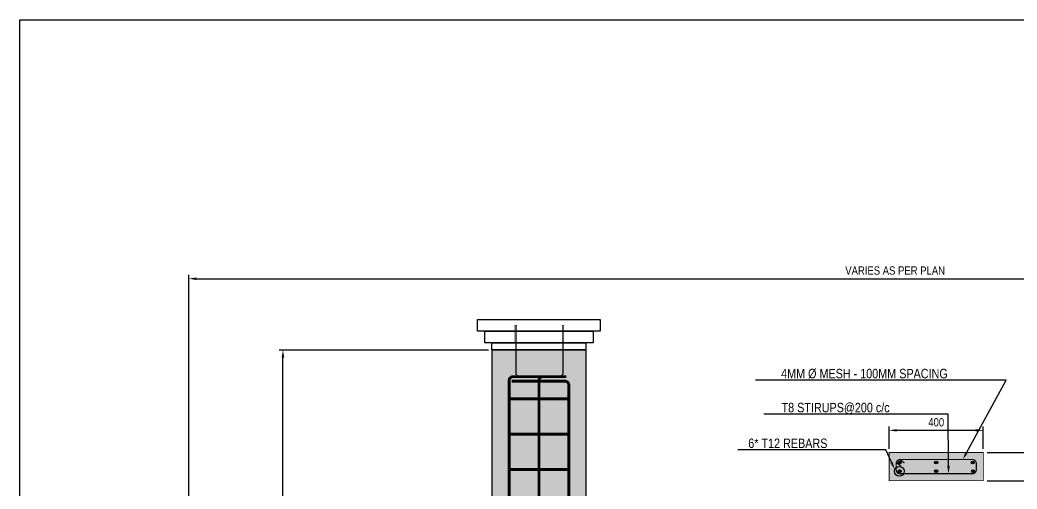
# Model space of a CAD drawing. Header units: centimetres. Extents: x -6122352 to 7132207, y -1694241 to 1947892.
# Drawn here: x 2989229 to 2993463, y -655732 to -653742 of the extents above; entities that cross this region are included whole.
import ezdxf
from ezdxf import colors
from ezdxf.entities.mleader import LeaderData, LeaderLine
from ezdxf.math import Vec2, Vec3

# ---------------------------------------------------------------- set-up
doc = ezdxf.new("R2010")
doc.units = ezdxf.units.CM
doc.header["$MEASUREMENT"] = 0
doc.header["$PDMODE"] = 66
doc.header["$PDSIZE"] = 100
doc.linetypes.add('HIDDEN', pattern=[0.375, 0.25, -0.125])
doc.layers.add('00-MI-DIM', color=7, linetype='Continuous')
doc.layers.add('SECTION', color=130, linetype='Continuous')
doc.styles.add('AR_TXT_1', font='swissc.ttf')
doc.styles.add('JWC BHQ 3.00', font='swissc.ttf', dxfattribs={"height": 3})
doc.dimstyles.new('JWC Swis', dxfattribs={"dimscale": 25, "dimtxt": 2.2, "dimasz": 2, "dimexe": 1, "dimexo": 1, "dimgap": 1, "dimtad": 1, "dimdec": 0, "dimzin": 0, "dimdsep": 46, "dimtxsty": 'AR_TXT_1', "dimcen": 0, "dimclrd": 1, "dimclre": 1, "dimclrt": 7, "dimadec": 0, "dimazin": 0, "dimtfac": 1, "dimtdec": 0, "dimtix": 1, "dimtofl": 0, "dimtmove": 0, "dimatfit": 3, "dimfxl": 1, "dimtfill": 1, "dimtfillclr": 256, "dimtolj": 1, "dimtzin": 0, "dimlwd": -1, "dimlwe": -1, "dimarcsym": 0})
pattern_1 = [(50, (-6592897.444, -3486584.07), (14.345203652, -1.2550427), [1.5, -16.5]), (355, (-6592897.444, -3486584.07), (-2.775026672, 15.043842674), [1.2, -13.2]), (100.45144446, (-6592896.249, -3486584.174), (11.570176935, 13.78879982), [1.27480384, -14.02284224]), (46.1842, (-6592897.444, -3486580.07), (21.344826613, -3.310385616), [2.25, -24.75]), (96.6356355, (-6592895.665, -3486580.346), (18.693238913, 19.482372015), [1.91220684, -21.0342752]), (351.184164, (-6592897.444, -3486580.07), (18.6932389, 19.482372005), [1.8, -19.80000002]), (21, (-6592895.444, -3486581.07), (11.938141042, -8.052377813), [1.5, -16.5]), (326, (-6592895.444, -3486581.07), (4.866306638, 14.5030009), [1.2, -13.2]), (71.45144474, (-6592894.449, -3486581.741), (16.804447535, 6.450623056), [1.2748038, -14.02284224]), (37.5, (-6592897.444, -3486584.0697), (0.2431971063, 6.6578770766), [0, -13.04, 0, -13.4, 0, -13.25]), (7.5, (-6592897.444, -3486584.07), (5.261390749, 7.8882342376), [0, -7.64, 0, -12.74, 0, -5.05]), (327.5, (-6592901.904, -3486584.0697), (10.6764487234, -0.4510974347), [0, -5, 0, -15.6, 0, -20.7]), (317.5, (-6592903.904, -3486584.07), (11.663723387, 2.002099647), [0, -6.5, 0, -10.36, 0, -14.7])]

# ---------------------------------------------------------------- blocks, each defined once
blk = doc.blocks.new('RCC COPING LONG')
at = {"layer": 'SECTION', "color": 6}
for points in [[(5615070.1, 1199923), (5615590.2, 1199923), (5615590.2, 1199873), (5615070.1, 1199873)], [(5615100.1, 1199873), (5615560.2, 1199873), (5615560.2, 1199823), (5615100.1, 1199823)], [(5615130.2, 1199823), (5615530.2, 1199823), (5615530.2, 1199793), (5615130.2, 1199793)]]:
    blk.add_lwpolyline(points, close=True, dxfattribs=at)
blk = doc.blocks.new('A$Cd26b79ee')
at = {"color": 30, "const_width": 5}
for points in [[(-300, 74.8), (-300, -128.2, 0.414214), (-288, -140.2), (-250, -140.2)], [(-100, 74.8), (-100, -128.2, -0.414214), (-112, -140.2), (-150, -140.2)]]:
    blk.add_lwpolyline(points, format="xyb", dxfattribs=at)
at = {"layer": 'SECTION', "color": 3, "linetype": 'HIDDEN', "ltscale": 0.2, "const_width": 0.65}
for points in [[(-306, 75), (-294, 75), (-294, 0), (-306, 0)], [(-106, 75), (-94, 75), (-94, 0), (-106, 0)]]:
    blk.add_lwpolyline(points, close=True, dxfattribs=at)
blk = doc.blocks.new('*D331')
at = {"layer": '00-MI-DIM', "color": 1, "ltscale": 20, "transparency": 16777216}
for p, q in [((2992920.2, -655561.2), (2992920.2, -655467.2)), ((2993288.2, -655483.2), (2992952.2, -655483.2)), ((2993320.2, -655561.2), (2993320.2, -655467.2))]:
    blk.add_line(p, q, dxfattribs=at)
for points in [[(2992952.2, -655477.9), (2992952.2, -655488.5), (2992920.2, -655483.2)], [(2993288.2, -655477.9), (2993288.2, -655488.5), (2993320.2, -655483.2)]]:
    blk.add_solid(points, dxfattribs=at)
at = {"layer": 'Defpoints', "color": 0, "ltscale": 20, "transparency": 16777216}
for p in [(2992920.2, -655483.2), (2992920.2, -655577.2), (2993320.2, -655577.2)]:
    blk.add_point(p, dxfattribs=at)
at = {"layer": '00-MI-DIM', "color": 7, "ltscale": 20, "transparency": 16777216, "insert": (2993120.2, -655449.2), "char_height": 35.2, "attachment_point": 5, "style": 'AR_TXT_1', "bg_fill": 3, "box_fill_scale": 1.25, "bg_fill_color": 256, "bg_fill_true_color": 13158600, "bg_fill_transparency": 0}
blk.add_mtext('\\A1;400', dxfattribs=at)
blk = doc.blocks.new('*D330')
at = {"layer": '00-MI-DIM', "color": 1, "ltscale": 20, "transparency": 16777216}
for p, q in [((2993336.2, -655577.2), (2993622, -655577.2)), ((2993606, -655609.2), (2993606, -655665.2)), ((2993336.2, -655697.2), (2993622, -655697.2))]:
    blk.add_line(p, q, dxfattribs=at)
for points in [[(2993600.7, -655609.2), (2993611.3, -655609.2), (2993606, -655577.2)], [(2993600.7, -655665.2), (2993611.3, -655665.2), (2993606, -655697.2)]]:
    blk.add_solid(points, dxfattribs=at)
at = {"layer": 'Defpoints', "color": 0, "ltscale": 20, "transparency": 16777216}
for p in [(2993320.2, -655577.2), (2993320.2, -655697.2)]:
    blk.add_point(p, dxfattribs=at)
at = {"layer": '00-MI-DIM', "color": 7, "ltscale": 20, "transparency": 16777216, "insert": (2993571.9, -655637.2), "char_height": 35.2, "attachment_point": 5, "rotation": 90, "style": 'AR_TXT_1', "bg_fill": 3, "box_fill_scale": 1.25, "bg_fill_color": 256, "bg_fill_true_color": 13158600, "bg_fill_transparency": 0}
blk.add_mtext('\\A1;120', dxfattribs=at)
at = {"layer": 'Defpoints', "color": 0, "ltscale": 20, "transparency": 16777216}
blk.add_point((2993606, -655697.2), dxfattribs=at)
blk = doc.blocks.new('*D327')
at = {"layer": '00-MI-DIM', "color": 1, "ltscale": 20, "transparency": 16777216}
for p, q in [((2991218.6, -655142.4), (2990329.9, -655142.4)), ((2990345.9, -656910.4), (2990345.9, -655174.4)), ((2990355.3, -656942.4), (2990329.9, -656942.4))]:
    blk.add_line(p, q, dxfattribs=at)
for points in [[(2990340.6, -655174.4), (2990351.3, -655174.4), (2990345.9, -655142.4)], [(2990340.6, -656910.4), (2990351.3, -656910.4), (2990345.9, -656942.4)]]:
    blk.add_solid(points, dxfattribs=at)
at = {"layer": 'Defpoints', "color": 0, "ltscale": 20, "transparency": 16777216}
for p in [(2990345.9, -655142.4), (2991234.6, -655142.4), (2990371.3, -656942.4)]:
    blk.add_point(p, dxfattribs=at)
at = {"layer": '00-MI-DIM', "color": 7, "ltscale": 20, "transparency": 16777216, "insert": (2990311.5, -656042.4), "char_height": 35.2, "attachment_point": 5, "rotation": 90, "style": 'AR_TXT_1', "bg_fill": 3, "box_fill_scale": 1.25, "bg_fill_color": 256, "bg_fill_true_color": 13158600, "bg_fill_transparency": 0}
blk.add_mtext('\\A1;1800- FROM UPPER BYL', dxfattribs=at)
blk = doc.blocks.new('*D326')
at = {"layer": '00-MI-DIM', "color": 1, "ltscale": 20, "transparency": 16777216}
for p, q in [((2989945.6, -656126.4), (2989945.6, -654824.1)), ((2995945.6, -656126.4), (2995945.6, -654824.1)), ((2989977.6, -654840.1), (2995913.6, -654840.1))]:
    blk.add_line(p, q, dxfattribs=at)
for points in [[(2989977.6, -654834.7), (2989977.6, -654845.4), (2989945.6, -654840.1)], [(2995913.6, -654834.7), (2995913.6, -654845.4), (2995945.6, -654840.1)]]:
    blk.add_solid(points, dxfattribs=at)
at = {"layer": 'Defpoints', "color": 0, "ltscale": 20, "transparency": 16777216}
for p in [(2995945.6, -654840.1), (2989945.6, -656142.4), (2995945.6, -656142.4)]:
    blk.add_point(p, dxfattribs=at)
at = {"layer": '00-MI-DIM', "color": 7, "ltscale": 20, "transparency": 16777216, "insert": (2992945.6, -654805.6), "char_height": 35.2, "attachment_point": 5, "style": 'AR_TXT_1', "bg_fill": 3, "box_fill_scale": 1.25, "bg_fill_color": 256, "bg_fill_true_color": 13158600, "bg_fill_transparency": 0}
blk.add_mtext('\\A1;VARIES AS PER PLAN', dxfattribs=at)

msp = doc.modelspace()

# ---------------------------------------------------------------- hatches: boundary and pattern name
at = {"transparency": 33554679}
h = msp.add_hatch(dxfattribs=at)
h.set_pattern_fill('AR-CONC', color=0, scale=20, angle=45)
h.set_pattern_definition([(95, (-6558450.78, -3520375.84), (110.3103998, 92.5614158), [15, -165]), (40, (-6558450.78, -3520375.84), (-125.9984335, 86.75363), [12, -132]), (145.4514445, (-6558441.59, -3520368.12), (-15.6880329, 179.3150443), [12.7480384, -140.2284224]), (91.1842, (-6558479.06, -3520347.55), (174.3386776, 127.5227552), [22.5, -247.5]), (141.6356355, (-6558464.54, -3520336.93), (-5.5800137, 269.9423336), [19.1220684, -210.342752]), (36.184164, (-6558479.06, -3520347.55), (-5.5800137, 269.9423335), [18, -198]), (66, (-6558457.85, -3520340.48), (141.3543144, 27.4764953), [15, -165]), (11, (-6558457.85, -3520340.48), (-68.1417186, 136.961687), [12, -132]), (116.4514447, (-6558446.07, -3520338.19), (73.212595, 164.4381811), [12.748038, -140.2284224]), (82.5, (-6558450.78, -3520375.84), (-45.35863706, 48.79796352), [0, -130.4, 0, -134, 0, -132.5]), (52.5, (-6558450.78, -3520375.84), (-18.57458844, 92.98189), [0, -76.4, 0, -127.4, 0, -50.5]), (12.5, (-6558482.317, -3520407.375), (78.68363346, 72.30415236), [0, -50, 0, -156, 0, -207]), (2.5, (-6558496.46, -3520421.52), (68.3179966, 96.6319614), [0, -65, 0, -103.6, 0, -147])])
h.paths.add_polyline_path([(2995895.62954, -656142.35848), (2994633.09436, -656142.35848), (2994633.09436, -656792.35848), (2995895.62954, -656792.35848)], flags=16)
h.paths.add_polyline_path([(2994233.09436, -656092.35846), (2994233.09436, -656142.35848), (2991632.75989, -656142.35848), (2991632.75989, -656792.35848), (2994241.19989, -656792.35848), (2994241.20012, -656092.35846)], flags=17)
h.paths.add_polyline_path([(2991234.64176, -655142.35848), (2991234.64176, -656142.35848), (2989945.62954, -656142.35848), (2989945.62954, -657198.35848), (2990833.09436, -657198.35848), (2990833.39615, -657749.29683), (2992033.37855, -657749.29683), (2992033.07677, -657042.35848), (2993833.09436, -657042.35848), (2993833.09436, -657748.35848), (2995033.09436, -657748.35848), (2995033.09436, -657198.35848), (2995945.62954, -657198.35848), (2995945.62954, -656142.35848), (2994633.09436, -656142.35848), (2994633.09436, -655142.35848), (2994233.09436, -655142.35848), (2994233.09436, -656142.35848), (2991632.75941, -656142.35848), (2991632.75941, -655142.35848)])
h.paths.add_polyline_path([(2991234.59992, -656142.35848), (2989995.62954, -656142.35848), (2989995.62954, -656792.35848), (2991234.18171, -656792.35848)], flags=16)
at = {"layer": 'SECTION', "ltscale": 20}
h = msp.add_hatch(dxfattribs=at)
h.set_pattern_fill('AR-CONC', color=8, scale=2)
h.set_pattern_definition(pattern_1)
h.paths.add_polyline_path([(2992920.24214, -655577.16657), (2992920.24214, -655697.16657), (2993320.24214, -655697.16657), (2993320.24214, -655577.16657)])
h.paths.add_polyline_path([(2993274.24214, -655607.16657, -0.4142135624), (2993290.24214, -655623.16657), (2993290.24214, -655651.16657, -0.4142135624), (2993274.24214, -655667.16657), (2992966.24214, -655667.16657, -0.4142135624), (2992950.24214, -655651.16657), (2992950.24214, -655623.16657, -0.4142135624), (2992966.24214, -655607.16657)], flags=16)
h = msp.add_hatch(dxfattribs=at)
h.set_pattern_fill('AR-CONC', color=8, scale=2)
h.set_pattern_definition(pattern_1)
h.paths.add_polyline_path([(2993274.24214, -655667.16657, 0.4142135624), (2993290.24214, -655651.16657), (2993290.24214, -655623.16657, 0.4142135624), (2993274.24214, -655607.16657), (2992966.24214, -655607.16657, 0.4142135624), (2992950.24214, -655623.16657), (2992950.24214, -655651.16657, 0.4142135624), (2992966.24214, -655667.16657)])
at = {"layer": 'SECTION', "ltscale": 20, "true_color": 0xf4aa43}
h = msp.add_hatch(color=43, dxfattribs=at)
h.dxf.hatch_style = 1
h.paths.add_polyline_path([(2992970.08806, -655619.38444, 1), (2992958.08806, -655619.38444, 1)])
h = msp.add_hatch(color=43, dxfattribs=at)
h.dxf.hatch_style = 1
h.paths.add_polyline_path([(2993125.21891, -655619.38444, 1), (2993113.21891, -655619.38444, 1)])
h = msp.add_hatch(color=43, dxfattribs=at)
h.dxf.hatch_style = 1
h.paths.add_polyline_path([(2993281.12302, -655619.38444, 1), (2993269.12302, -655619.38444, 1)])
h = msp.add_hatch(color=43, dxfattribs=at)
h.dxf.hatch_style = 1
h.paths.add_polyline_path([(2992971.36195, -655656.50146, 1), (2992959.36195, -655656.50146, 1)])
h = msp.add_hatch(color=43, dxfattribs=at)
h.dxf.hatch_style = 1
h.paths.add_polyline_path([(2993126.49279, -655656.50146, 1), (2993114.49279, -655656.50146, 1)])
h = msp.add_hatch(color=43, dxfattribs=at)
h.dxf.hatch_style = 1
h.paths.add_polyline_path([(2993282.3969, -655656.50146, 1), (2993270.3969, -655656.50146, 1)])

# ---------------------------------------------------------------- linework, layer by layer
at = {"color": 30, "ltscale": 20}
msp.add_lwpolyline([(2993833.09436, -657748.35848, 5, 5, 0), (2995033.09436, -657748.35848, 5, 5, 0), (2995033.09436, -657198.35848, 5, 5, 0), (2995945.62954, -657198.35848, 5, 5, 0), (2995945.62954, -656142.35848, 5, 5, 0), (2994633.09436, -656142.35848, 5, 5, 0), (2994633.09436, -655142.35848, 5, 5, 0), (2994233.09436, -655142.35848, 5, 5, 0), (2994233.09436, -656142.35848, 5, 5, 0), (2993901.62954, -656142.35848, 5, 5, 0), (2992801.74413, -656142.35848, 5, 5, 0), (2991632.75941, -656142.35848, 5, 5, 0), (2991632.75941, -655142.35848, 5, 5, 0), (2991234.64176, -655142.35848, 5, 5, 0), (2991234.64176, -656142.35848, 5, 5, 0), (2989945.62954, -656142.35848, 5, 5, 0), (2989945.62954, -657198.35848, 5, 5, 0), (2990833.09436, -657198.35848, 5, 5, 0), (2990833.09436, -657748.35848, 5, 5, 0), (2992033.07677, -657748.35848, 5, 5, 0), (2992033.07677, -657198.35848, 5, 5, 0), (2993833.09436, -657198.35848, 5, 5, 0)], format="xyseb", close=True, dxfattribs=at)
at = {"color": 0, "ltscale": 20}
msp.add_lwpolyline([(2993833.09436, -657748.35848, 5, 5, 0), (2995033.09436, -657748.35848, 5, 5, 0), (2995033.09436, -657198.35848, 5, 5, 0), (2995945.62954, -657198.35848, 5, 5, 0), (2995945.62954, -656142.35848, 5, 5, 0), (2994633.09436, -656142.35848, 5, 5, 0), (2994633.09436, -655142.35848, 5, 5, 0), (2994233.09436, -655142.35848, 5, 5, 0), (2994233.09436, -656142.35848, 5, 5, 0), (2993901.62954, -656142.35848, 5, 5, 0), (2992801.74413, -656142.35848, 5, 5, 0), (2991632.75941, -656142.35848, 5, 5, 0), (2991632.75941, -655142.35848, 5, 5, 0), (2991234.64176, -655142.35848, 5, 5, 0), (2991234.64176, -656142.35848, 5, 5, 0), (2989945.62954, -656142.35848, 5, 5, 0), (2989945.62954, -657198.35848, 5, 5, 0), (2990833.09436, -657198.35848, 5, 5, 0), (2990833.09436, -657748.35848, 5, 5, 0), (2992033.07677, -657750.23423, 5, 5, 0), (2992033.1813, -657199.23971, 5, 5, 0), (2993833.19889, -657197.36396, 5, 5, 0)], format="xyseb", close=True, dxfattribs=at)
at = {"color": 8, "ltscale": 20, "const_width": 12}
for points in [[(2991549.65927, -655255.45068), (2991322.46659, -655255.45068, 0.4142135624), (2991306.46659, -655271.45068), (2991306.46659, -657704.38916), (2991470.35504, -657704.38916)], [(2991548.31985, -655255.45068), (2991449.09436, -655255.45068, 0.4142135624), (2991433.09436, -655271.45068), (2991433.09436, -657704.38916), (2991557.94086, -657704.38916)], [(2991316.52946, -655274.75183), (2991543.72214, -655274.75183, -0.4142135624), (2991559.72214, -655290.75183), (2991559.72214, -657723.69031), (2991393.87503, -657723.69031)]]:
    msp.add_lwpolyline(points, format="xyb", dxfattribs=at)
for points in [[(2991306.46659, -655349.6402), (2991559.72214, -655349.6402)], [(2991306.46659, -655499.6402), (2991559.72214, -655499.6402)], [(2991306.46659, -655649.6402), (2991559.72214, -655649.6402)]]:
    msp.add_lwpolyline(points, dxfattribs=at)
at = {"layer": 'Defpoints'}
msp.add_lwpolyline([(2989228.91841, -653742.22545), (3001696.72694, -653742.22545), (3001696.72694, -661810.59624), (2989228.91841, -661810.59624)], close=True, dxfattribs=at)
at = {"layer": 'SECTION', "color": 0}
msp.add_lwpolyline([(2989945.62954, -657042.35848), (2989945.62954, -656142.35848), (2991234.64176, -656142.35848), (2991234.64176, -655142.35848), (2991632.75941, -655142.35848), (2991632.75941, -656142.35848), (2992801.74413, -656142.35848), (2993901.62954, -656142.35848)], dxfattribs=at)
at = {"layer": 'SECTION', "color": 5, "ltscale": 20, "const_width": 3}
msp.add_lwpolyline([(2992920.24214, -655577.16657), (2993320.24214, -655577.16657), (2993320.24214, -655697.16657), (2992920.24214, -655697.16657)], close=True, dxfattribs=at)
at = {"layer": 'SECTION', "color": 0, "ltscale": 20, "const_width": 5}
msp.add_lwpolyline([(2992966.24214, -655607.16657), (2993274.24214, -655607.16657, -0.4142135624), (2993290.24214, -655623.16657), (2993290.24214, -655651.16657, -0.4142135624), (2993274.24214, -655667.16657), (2992966.24214, -655667.16657, -0.4142135624), (2992950.24214, -655651.16657), (2992950.24214, -655623.16657, -0.4142135624)], format="xyb", close=True, dxfattribs=at)
for points in [[(2992950.44995, -655620.59624), (2992970.78267, -655635.27146)], [(2992966.24214, -655607.16657), (2992985.26937, -655621.4201)]]:
    msp.add_lwpolyline(points, dxfattribs=at)
at = {"layer": 'SECTION', "color": 6, "ltscale": 20}
for centre in [(2992964.08806, -655619.38444), (2992965.36127, -655619.38444), (2993119.21891, -655619.38444), (2993120.49211, -655619.38444), (2993275.12302, -655619.38444), (2992964.08738, -655656.50146), (2992965.36195, -655656.50146), (2993119.21823, -655656.50146), (2993120.49279, -655656.50146), (2993276.3969, -655656.50146)]:
    msp.add_circle(centre, 6, dxfattribs=at)
at = {"layer": 'SECTION', "color": 3, "ltscale": 20}
msp.add_circle((2992963.79113, -655656.71967), 20.72541, dxfattribs=at)

# ---------------------------------------------------------------- block references
at = {"ltscale": 20}
msp.add_blockref('A$Cd26b79ee', (2991635.19099, -655112.35848), dxfattribs=at)
at = {"layer": 'SECTION', "color": 0}
msp.add_blockref('RCC COPING LONG', (-2623897.41765, -1854935.34686), dxfattribs=at)

# ---------------------------------------------------------------- leaders
at = {"layer": '00-MI-DIM', "color": 0, "ltscale": 20}
ml = msp.add_multileader_mtext('Standard', dxfattribs=at)
ml.set_content(' 4MM %%C MESH - 100MM SPACING', style='JWC BHQ 3.00')
ml.set_leader_properties()
ml.build(insert=Vec2(0, 0))
ml.multileader.update_dxf_attribs({"text_right_attachment_type": 6, "dogleg_length": 15.44115, "arrow_head_size": 32, "scale": 16})
ctx = ml.context
ctx.base_point, ctx.scale, ctx.char_height, ctx.arrow_head_size, ctx.landing_gap_size, ctx.plane_origin = Vec3(2992464.66965, -655242.97879), 16, 40, 32, 1.44, Vec3(2993172.44115, -655371.02864)
ctx.right_attachment, ctx.text_align_type = 6, 2
notes = []
notes.append((ctx, [(0, (1, 1, 0), (2993417.59505, -655270.39437), (-1, 0), 247.05839, [(0, [(2993233.02442, -655607.16657)], 0, [])])]))
ctx.mtext.insert, ctx.mtext.alignment, ctx.mtext.flow_direction = Vec3(2993169.09667, -655222.39437), 3, 5
ml = msp.add_multileader_mtext('Standard', dxfattribs=at)
ml.set_content('T8 STIRUPS@200 c/c', style='JWC BHQ 3.00')
ml.set_leader_properties()
ml.build(insert=Vec2(0, 0))
ml.multileader.update_dxf_attribs({"text_right_attachment_type": 6, "dogleg_length": 15.44115, "arrow_head_size": 32, "scale": 16})
ctx = ml.context
ctx.base_point, ctx.scale, ctx.char_height, ctx.arrow_head_size, ctx.landing_gap_size, ctx.plane_origin = Vec3(2992464.66965, -655390.43555), 16, 40, 32, 1.44, Vec3(2993172.44115, -655517.16657)
ctx.right_attachment, ctx.text_align_type = 6, 2
notes.append((ctx, [(0, (1, 1, 0), (2993170.86778, -655414.63036), (-1, 0), 247.05839, [(0, [(2993172.44115, -655667.16657)], 0, [])])]))
ctx.mtext.insert, ctx.mtext.alignment, ctx.mtext.flow_direction = Vec3(2992922.36939, -655366.63036), 3, 5
ml = msp.add_multileader_mtext('Standard', dxfattribs=at)
ml.set_content('6* T12 REBARS', style='JWC BHQ 3.00')
ml.set_leader_properties()
ml.build(insert=Vec2(0, 0))
ml.multileader.update_dxf_attribs({"text_right_attachment_type": 6, "dogleg_length": 15.44115, "arrow_head_size": 32, "scale": 16})
ctx = ml.context
ctx.base_point, ctx.scale, ctx.char_height, ctx.arrow_head_size, ctx.landing_gap_size, ctx.plane_origin = Vec3(2992328.64671, -655538.66525), 16, 40, 32, 1.44, Vec3(2992943.23127, -655498.01648)
ctx.right_attachment, ctx.text_align_type = 6, 2
notes.append((ctx, [(0, (1, 1, 0), (2992906.58509, -655566.2107), (-1, 0), 247.05839, [(0, [(2992943.23127, -655648.01648)], 0, [])])]))
ctx.mtext.insert, ctx.mtext.alignment, ctx.mtext.flow_direction = Vec3(2992658.08671, -655518.2107), 3, 5
for ctx, leaders in notes:
    for number, flags, end, landing, length, lines in leaders:
        leader = LeaderData()
        leader.index, (leader.has_last_leader_line, leader.has_dogleg_vector, leader.attachment_direction) = number, flags
        leader.last_leader_point, leader.dogleg_vector, leader.dogleg_length = Vec3(end), Vec3(landing), length
        for number, points, colour, breaks in lines:
            line = LeaderLine()
            line.index, line.vertices, line.color, line.breaks = number, Vec3.list(points), colors.encode_raw_color(colour), breaks
            leader.lines.append(line)
        ctx.leaders.append(leader)

# ---------------------------------------------------------------- next in the draw order: dimensions: what is measured, and where the dimension line sits
at = {"layer": '00-MI-DIM', "ltscale": 20}
dim = msp.add_linear_dim(base=(2990345.94145, -655142.35848), p1=(2990371.31753, -656942.35848), p2=(2991234.64176, -655142.35848), angle=90, text='<>- FROM UPPER BYL', dimstyle='JWC Swis', dxfattribs=at)
dim.commit()
dim.dimension.update_dxf_attribs({"geometry": '*D327', "text_midpoint": (2990311.49574, -656042.35848)})
at = {"layer": '00-MI-DIM', "color": 5, "ltscale": 20}
dim = msp.add_linear_dim(base=(2992920.24214, -655483.21631), p1=(2993320.24214, -655577.16657), p2=(2992920.24214, -655577.16657), dimstyle='JWC Swis', dxfattribs=at)
dim.commit()
dim.dimension.update_dxf_attribs({"geometry": '*D331', "text_midpoint": (2993120.24214, -655449.1706)})

# ---------------------------------------------------------------- next in the draw order: dimensions: what is measured, and where the dimension line sits
dim = msp.add_linear_dim(base=(2993606.00541, -655697.16657), p1=(2993320.24214, -655577.16657), p2=(2993320.24214, -655697.16657), angle=90, dimstyle='JWC Swis', dxfattribs=at)
dim.commit()
dim.dimension.update_dxf_attribs({"geometry": '*D330', "text_midpoint": (2993571.91398, -655637.16657)})

# ---------------------------------------------------------------- next in the draw order: dimensions: what is measured, and where the dimension line sits
at = {"layer": '00-MI-DIM', "color": 10, "ltscale": 20}
dim = msp.add_linear_dim(base=(2995945.62954, -654840.06568), p1=(2989945.62954, -656142.35848), p2=(2995945.62954, -656142.35848), text='VARIES AS PER PLAN', dimstyle='JWC Swis', dxfattribs=at)
dim.commit()
dim.dimension.update_dxf_attribs({"geometry": '*D326', "text_midpoint": (2992945.62954, -654805.64283)})

doc.saveas('drawing.dxf')
